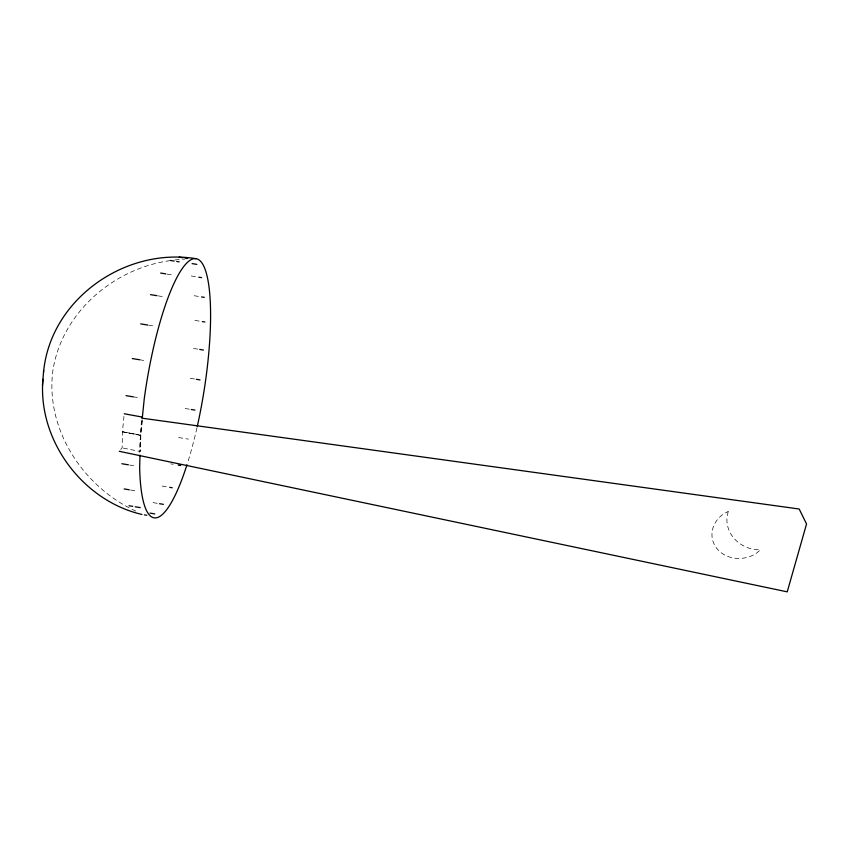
<?xml version="1.0" encoding="UTF-8"?>
<svg xmlns="http://www.w3.org/2000/svg" width="849" height="849" viewBox="0 0 849 849"><rect width="100%" height="100%" fill="white"/><g stroke="black" fill="none" stroke-linecap="round" stroke-linejoin="round"><path stroke-width="0.64" stroke-dasharray="4.25 3.18" d="M120.717 449.588L122.139 447.858L122.436 431.77L123.965 416.339M142.101 419.799L140.52 435.25L140.085 451.477L122.139 447.858M141.454 420.754L139.353 452.284L140.446 450.893L140.87 434.815L142.324 420.679M170.14 260.622C113.013 268.422 60.969 313.536 52.723 371.766C45.623 430.655 84.263 488.239 137.315 511.767M175.053 259.9L185.029 259.041M191.248 275.978L199.027 277.22M167.062 274.089L172.167 274.906M194.166 295.728L201.775 296.948M158.285 295.898L162.201 296.524M194.909 320.391L202.391 321.601M149.042 325.241L152.618 325.814M193.551 348.43L198.475 349.236M139.491 359.743L144.298 360.528M190.229 378.304L195.121 379.1M133.219 396.833L138.016 397.619M185.146 408.496L190.049 409.303M178.545 437.522L188.404 439.145M170.734 463.872L173.238 464.286M129.674 465.029L133.59 465.677M162.085 486.063L168.431 487.124M130.544 490.011L135.67 490.86M153.022 502.608L158.222 503.478M140.52 435.388L122.436 431.77L140.531 435.102M122.436 431.77L140.52 435.25M196.915 427.96A131.245 28.972 -80.8 0 1 187.385 463.501M728.177 511.523L726.903 518.474A36.762 32.23 -12.9 0 0 752.511 549.123L760.258 549.94L756.512 553.155A28.399 24.908 -11.1 0 1 717.225 548.974A28.399 24.908 -11.1 0 1 723.635 513.889L728.177 511.523"/><path stroke-width="1.27" d="M139.989 455.17L139.66 467.481A131.245 28.972 -80.8 0 0 187.003 464.7M43.532 372.308C50.24 299.326 125.111 246.868 196.193 258.722M141.942 514.441C82.661 500.783 37.6 440.185 42.949 379.248M42.45 385.414L43.66 370.493M142.367 417.241L144.256 398.797A131.245 28.972 -80.8 0 1 198.263 259.423A131.245 28.972 -80.8 0 1 197.212 426.676M141.624 418.122L799.174 509.007L806.55 523.96L787.225 591.849L119.285 451.307M179.16 257.151L182.79 257.735M185.22 258.117L187.65 258.51M192.097 263.615L196.819 264.368M170.479 260.463L174.215 261.057M176.698 261.46L179.192 261.853M199.027 277.22L201.616 277.634M160.673 273.06L165.778 273.887M201.775 296.948L204.312 297.352M150.475 294.635L156.991 295.685M202.391 321.601L204.874 322.004M140.711 323.894L147.853 325.05M199.706 349.427L203.399 350.032M132.295 358.565L139.491 359.743M196.352 379.301L200.024 379.896M126.013 395.645L133.219 396.833M191.269 409.505L194.941 410.099M178.226 465.114L180.72 465.528M121.842 463.724L128.369 464.806M169.704 487.337L172.241 487.761M124.145 488.939L129.271 489.788M159.516 503.701L163.411 504.348M129.006 505.739L132.752 506.365M135.246 506.789L140.244 507.628M150.008 513.114L154.741 513.91M144.383 514.855L146.813 515.258M124.219 413.771L142.377 417.092"/></g></svg>
